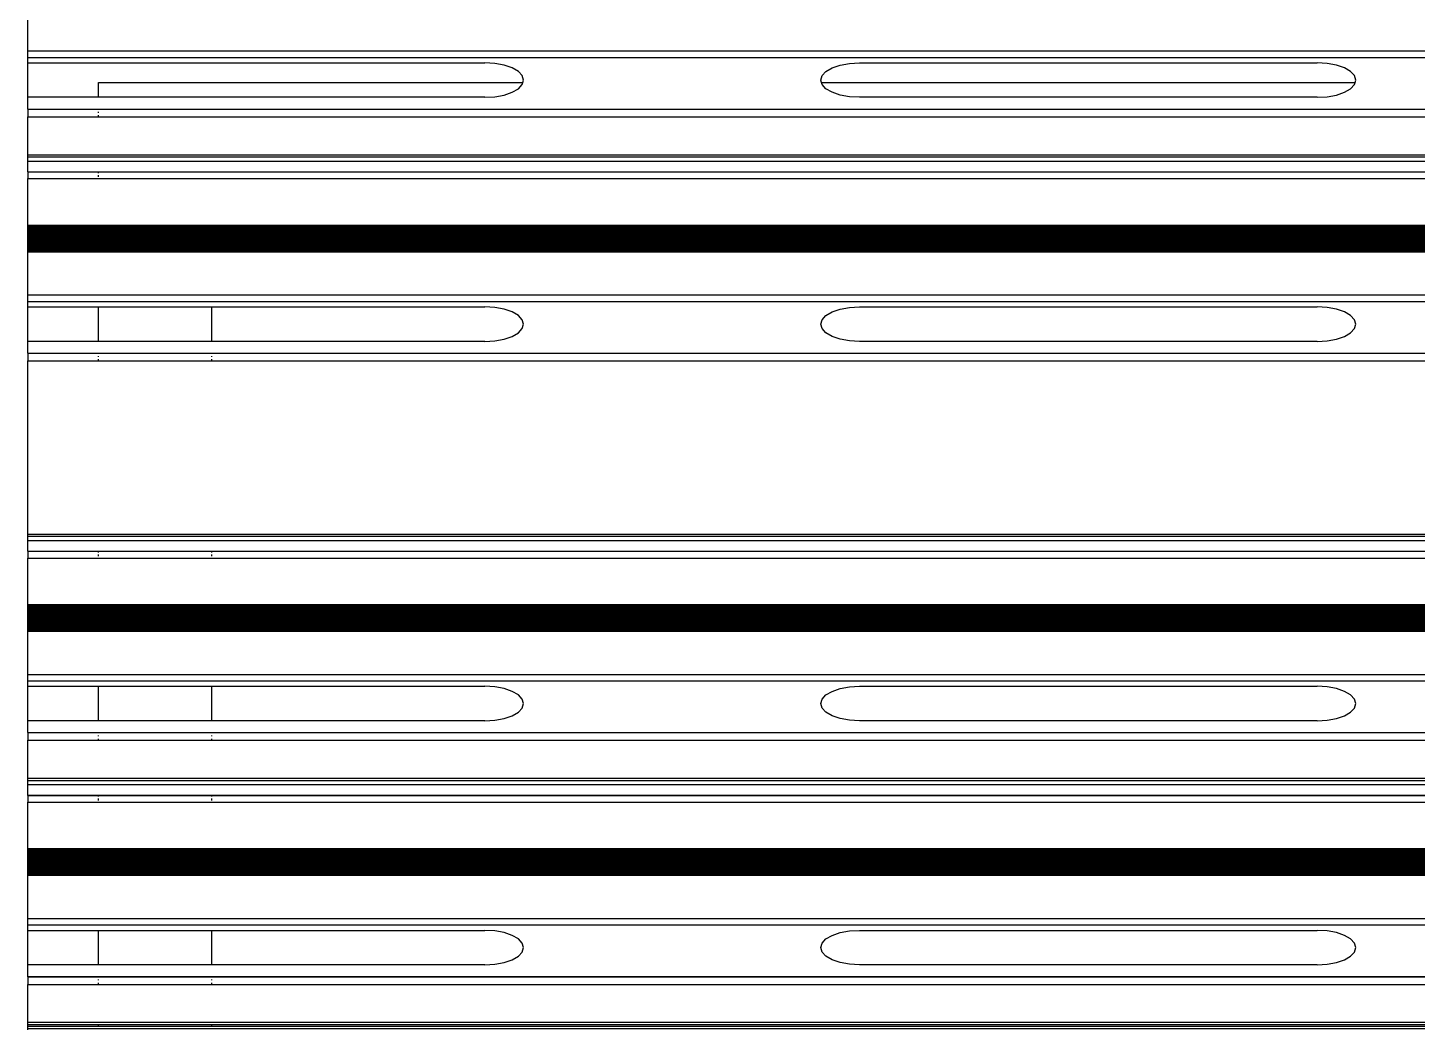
# Model space of a CAD drawing. Header units: inches. Extents: x 442278 to 842836, y -356313 to 59457.
# Drawn here: x 479539 to 480154, y 1981 to 2425 of the extents above; entities that cross this region are included whole.
import ezdxf

# ---------------------------------------------------------------- set-up
doc = ezdxf.new("R2010")
doc.units = ezdxf.units.IN
doc.header["$LTSCALE"] = 250
doc.header["$MEASUREMENT"] = 0

msp = doc.modelspace()

# ---------------------------------------------------------------- linework, layer by layer
for p, q in [((479538.53, 2414.95), (479538.53, 2434.15)), ((479538.53, 2414.95), (482988.53, 2414.95)), ((479538.53, 2412.06), (479538.53, 2414.95)), ((479538.53, 2412.06), (482988.53, 2412.06)), ((479538.53, 2409.67), (479538.53, 2412.06)), ((479538.53, 2394.37), (479538.53, 2409.67)), ((479538.53, 2409.67), (479741.16, 2409.67)), ((479745.59, 2409.4), (479741.16, 2409.67)), ((479749.73, 2408.64), (479745.59, 2409.4)), ((479753.27, 2407.42), (479749.73, 2408.64)), ((479895.06, 2407.42), (479898.61, 2408.64)), ((479898.61, 2408.64), (479902.74, 2409.4)), ((479902.74, 2409.4), (479907.17, 2409.67)), ((479907.17, 2409.67), (480110.07, 2409.67)), ((480114.51, 2409.4), (480110.07, 2409.67)), ((480118.64, 2408.64), (480114.51, 2409.4)), ((480122.18, 2407.42), (480118.64, 2408.64)), ((479755.99, 2405.84), (479753.27, 2407.42)), ((479757.71, 2404), (479755.99, 2405.84)), ((479758.29, 2402.02), (479757.71, 2404)), ((479890.04, 2402.02), (479890.63, 2404)), ((479890.63, 2404), (479892.34, 2405.84)), ((479892.34, 2405.84), (479895.06, 2407.42)), ((480124.91, 2405.84), (480122.18, 2407.42)), ((480126.62, 2404), (480124.91, 2405.84)), ((480127.2, 2402.02), (480126.62, 2404)), ((479569.9, 2400.92), (479757.97, 2400.92)), ((479569.9, 2394.37), (479569.9, 2400.92)), ((479749.73, 2395.39), (479753.27, 2396.61)), ((479753.27, 2396.61), (479755.99, 2398.19)), ((479755.99, 2398.19), (479757.71, 2400.04)), ((479757.71, 2400.04), (479757.97, 2400.92)), ((479757.97, 2400.92), (479758.29, 2402.02)), ((479890.37, 2400.92), (479890.04, 2402.02)), ((479890.37, 2400.92), (480126.88, 2400.92)), ((479890.63, 2400.04), (479890.37, 2400.92)), ((479892.34, 2398.19), (479890.63, 2400.04)), ((479895.06, 2396.61), (479892.34, 2398.19)), ((479898.61, 2395.39), (479895.06, 2396.61)), ((480118.64, 2395.39), (480122.18, 2396.61)), ((480122.18, 2396.61), (480124.91, 2398.19)), ((480124.91, 2398.19), (480126.62, 2400.04)), ((480126.62, 2400.04), (480126.88, 2400.92)), ((480126.88, 2400.92), (480127.2, 2402.02)), ((479569.9, 2394.37), (479538.53, 2394.37)), ((479538.53, 2389.18), (479538.53, 2394.37)), ((479741.16, 2394.37), (479569.9, 2394.37)), ((479741.16, 2394.37), (479745.59, 2394.63)), ((479745.59, 2394.63), (479749.73, 2395.39)), ((479902.74, 2394.63), (479898.61, 2395.39)), ((479907.17, 2394.37), (479902.74, 2394.63)), ((480110.07, 2394.37), (479907.17, 2394.37)), ((480110.07, 2394.37), (480114.51, 2394.63)), ((480114.51, 2394.63), (480118.64, 2395.39)), ((479538.53, 2389.11), (479538.53, 2389.18)), ((479538.53, 2389.18), (479569.9, 2389.18)), ((479538.53, 2389.11), (479569.9, 2389.11)), ((479538.53, 2389.11), (479538.53, 2385.72)), ((479538.53, 2385.72), (479569.9, 2385.72)), ((479538.53, 2368.91), (479538.53, 2385.72)), ((479569.9, 2389.11), (479569.9, 2389.18)), ((479569.9, 2389.18), (480228.53, 2389.18)), ((479569.9, 2388.85), (479569.9, 2389.11)), ((479569.9, 2389.11), (480228.53, 2389.11)), ((479569.9, 2387.56), (479569.9, 2387.87)), ((479569.9, 2385.72), (479569.9, 2386.42)), ((479569.9, 2385.72), (480228.53, 2385.72)), ((479538.53, 2368.91), (482988.53, 2368.91)), ((479538.53, 2367.96), (479538.53, 2368.91)), ((479538.53, 2367.96), (482988.53, 2367.96)), ((479538.53, 2366.13), (479538.53, 2367.96)), ((479538.53, 2366.13), (482988.53, 2366.13)), ((479538.53, 2361.38), (479538.53, 2366.13)), ((479538.53, 2361.29), (479538.53, 2361.38)), ((479538.53, 2361.38), (479569.9, 2361.38)), ((479538.53, 2361.29), (479569.9, 2361.29)), ((479538.53, 2361.29), (479538.53, 2358.3)), ((479569.9, 2361.29), (479569.9, 2361.38)), ((479569.9, 2361.38), (480228.53, 2361.38)), ((479569.9, 2360.76), (479569.9, 2361.29)), ((479569.9, 2361.29), (480228.53, 2361.29)), ((479569.9, 2359.09), (479569.9, 2359.88)), ((479538.53, 2358.3), (482988.53, 2358.3)), ((479538.53, 2337.7), (479538.53, 2358.3)), ((479538.53, 2337.17), (479538.53, 2337.7)), ((479538.53, 2337.7), (479569.9, 2337.7)), ((479538.53, 2337.12), (479538.53, 2337.17)), ((479538.53, 2337.17), (479569.9, 2337.17)), ((479538.53, 2337.12), (479569.9, 2337.12)), ((479538.53, 2336.53), (479538.53, 2337.12)), ((479538.53, 2336.53), (482988.53, 2336.53)), ((479538.53, 2335.94), (479538.53, 2336.53)), ((479538.53, 2335.94), (482988.53, 2335.94)), ((479538.53, 2335.35), (479538.53, 2335.94)), ((479538.53, 2335.35), (482988.53, 2335.35)), ((479538.53, 2334.76), (479538.53, 2335.35)), ((479538.53, 2334.22), (479538.53, 2334.76)), ((479538.53, 2334.76), (479569.9, 2334.76)), ((479569.9, 2337.17), (479569.9, 2337.7)), ((479569.9, 2337.7), (479620.08, 2337.7)), ((479569.9, 2337.12), (479569.9, 2337.17)), ((479569.9, 2337.17), (479620.08, 2337.17)), ((479569.9, 2337.12), (479620.08, 2337.12)), ((479569.9, 2334.22), (479569.9, 2334.76)), ((479569.9, 2334.76), (479620.08, 2334.76)), ((479620.08, 2337.17), (479620.08, 2337.7)), ((479620.08, 2337.7), (480178.35, 2337.7)), ((479620.08, 2337.12), (479620.08, 2337.17)), ((479620.08, 2337.17), (480178.35, 2337.17)), ((479620.08, 2337.12), (480178.35, 2337.12)), ((479620.08, 2334.22), (479620.08, 2334.76)), ((479620.08, 2334.76), (480178.35, 2334.76)), ((479538.53, 2334.17), (479538.53, 2334.22)), ((479538.53, 2334.22), (479569.9, 2334.22)), ((479538.53, 2334.17), (479569.9, 2334.17)), ((479538.53, 2333.58), (479538.53, 2334.17)), ((479538.53, 2333.58), (482988.53, 2333.58)), ((479538.53, 2333), (479538.53, 2333.58)), ((479538.53, 2333), (482988.53, 2333)), ((479538.53, 2332.41), (479538.53, 2333)), ((479538.53, 2332.41), (482988.53, 2332.41)), ((479538.53, 2331.82), (479538.53, 2332.41)), ((479538.53, 2331.82), (482988.53, 2331.82)), ((479538.53, 2331.23), (479538.53, 2331.82)), ((479538.53, 2331.23), (482988.53, 2331.23)), ((479538.53, 2330.64), (479538.53, 2331.23)), ((479538.53, 2330.64), (482988.53, 2330.64)), ((479538.53, 2330.05), (479538.53, 2330.64)), ((479538.53, 2329.52), (479538.53, 2330.05)), ((479538.53, 2330.05), (479569.9, 2330.05)), ((479538.53, 2329.47), (479538.53, 2329.52)), ((479538.53, 2329.52), (479569.9, 2329.52)), ((479538.53, 2329.47), (479569.9, 2329.47)), ((479538.53, 2328.88), (479538.53, 2329.47)), ((479538.53, 2328.88), (482988.53, 2328.88)), ((479538.53, 2328.29), (479538.53, 2328.88)), ((479538.53, 2327.75), (479538.53, 2328.29)), ((479538.53, 2328.29), (479569.9, 2328.29)), ((479569.9, 2334.17), (479569.9, 2334.22)), ((479569.9, 2334.22), (479620.08, 2334.22)), ((479569.9, 2334.17), (479620.08, 2334.17)), ((479569.9, 2329.52), (479569.9, 2330.05)), ((479569.9, 2330.05), (479620.08, 2330.05)), ((479569.9, 2329.47), (479569.9, 2329.52)), ((479569.9, 2329.52), (479620.08, 2329.52)), ((479569.9, 2329.47), (479620.08, 2329.47)), ((479569.9, 2327.75), (479569.9, 2328.29)), ((479569.9, 2328.29), (479620.08, 2328.29)), ((479620.08, 2334.17), (479620.08, 2334.22)), ((479620.08, 2334.22), (480178.35, 2334.22)), ((479620.08, 2334.17), (480178.35, 2334.17)), ((479620.08, 2329.52), (479620.08, 2330.05)), ((479620.08, 2330.05), (480178.35, 2330.05)), ((479620.08, 2329.47), (479620.08, 2329.52)), ((479620.08, 2329.52), (480178.35, 2329.52)), ((479620.08, 2329.47), (480178.35, 2329.47)), ((479620.08, 2327.75), (479620.08, 2328.29)), ((479620.08, 2328.29), (480178.35, 2328.29)), ((479538.53, 2327.7), (479538.53, 2327.75)), ((479538.53, 2327.75), (479569.9, 2327.75)), ((479538.53, 2327.7), (479569.9, 2327.7)), ((479538.53, 2327.11), (479538.53, 2327.7)), ((479538.53, 2327.11), (482988.53, 2327.11)), ((479538.53, 2326.52), (479538.53, 2327.11)), ((479538.53, 2326.52), (482988.53, 2326.52)), ((479538.53, 2325.93), (479538.53, 2326.52)), ((479538.53, 2325.93), (482988.53, 2325.93)), ((479538.53, 2306.74), (479538.53, 2325.93)), ((479569.9, 2327.7), (479569.9, 2327.75)), ((479569.9, 2327.75), (479620.08, 2327.75)), ((479569.9, 2327.7), (479620.08, 2327.7)), ((479620.08, 2327.7), (479620.08, 2327.75)), ((479620.08, 2327.75), (480178.35, 2327.75)), ((479620.08, 2327.7), (480178.35, 2327.7)), ((479538.53, 2306.74), (482988.53, 2306.74)), ((479538.53, 2303.84), (479538.53, 2306.74)), ((479538.53, 2303.84), (482988.53, 2303.84)), ((479538.53, 2301.45), (479538.53, 2303.84)), ((479538.53, 2286.15), (479538.53, 2301.45)), ((479538.53, 2301.45), (479569.9, 2301.45)), ((479569.9, 2286.15), (479569.9, 2301.45)), ((479569.9, 2301.45), (479620.08, 2301.45)), ((479620.08, 2286.15), (479620.08, 2301.45)), ((479620.08, 2301.45), (479741.16, 2301.45)), ((479745.59, 2301.19), (479741.16, 2301.45)), ((479749.73, 2300.42), (479745.59, 2301.19)), ((479753.27, 2299.21), (479749.73, 2300.42)), ((479755.99, 2297.62), (479753.27, 2299.21)), ((479757.71, 2295.78), (479755.99, 2297.62)), ((479890.63, 2295.78), (479892.34, 2297.62)), ((479892.34, 2297.62), (479895.06, 2299.21)), ((479895.06, 2299.21), (479898.61, 2300.42)), ((479898.61, 2300.42), (479902.74, 2301.19)), ((479902.74, 2301.19), (479907.17, 2301.45)), ((479907.17, 2301.45), (480110.07, 2301.45)), ((480114.51, 2301.19), (480110.07, 2301.45)), ((480118.64, 2300.42), (480114.51, 2301.19)), ((480122.18, 2299.21), (480118.64, 2300.42)), ((480124.91, 2297.62), (480122.18, 2299.21)), ((480126.62, 2295.78), (480124.91, 2297.62)), ((479755.99, 2289.97), (479757.71, 2291.82)), ((479758.29, 2293.8), (479757.71, 2295.78)), ((479757.71, 2291.82), (479758.29, 2293.8)), ((479890.04, 2293.8), (479890.63, 2295.78)), ((479890.63, 2291.82), (479890.04, 2293.8)), ((479892.34, 2289.97), (479890.63, 2291.82)), ((480124.91, 2289.97), (480126.62, 2291.82)), ((480127.2, 2293.8), (480126.62, 2295.78)), ((480126.62, 2291.82), (480127.2, 2293.8)), ((479569.9, 2286.15), (479538.53, 2286.15)), ((479538.53, 2280.96), (479538.53, 2286.15)), ((479620.08, 2286.15), (479569.9, 2286.15)), ((479741.16, 2286.15), (479620.08, 2286.15)), ((479741.16, 2286.15), (479745.59, 2286.41)), ((479745.59, 2286.41), (479749.73, 2287.17)), ((479749.73, 2287.17), (479753.27, 2288.39)), ((479753.27, 2288.39), (479755.99, 2289.97)), ((479895.06, 2288.39), (479892.34, 2289.97)), ((479898.61, 2287.17), (479895.06, 2288.39)), ((479902.74, 2286.41), (479898.61, 2287.17)), ((479907.17, 2286.15), (479902.74, 2286.41)), ((480110.07, 2286.15), (479907.17, 2286.15)), ((480110.07, 2286.15), (480114.51, 2286.41)), ((480114.51, 2286.41), (480118.64, 2287.17)), ((480118.64, 2287.17), (480122.18, 2288.39)), ((480122.18, 2288.39), (480124.91, 2289.97)), ((479538.53, 2280.89), (479538.53, 2280.96)), ((479538.53, 2280.96), (479569.9, 2280.96)), ((479538.53, 2280.89), (479569.9, 2280.89)), ((479538.53, 2280.89), (479538.53, 2277.5)), ((479569.9, 2280.89), (479569.9, 2280.96)), ((479569.9, 2280.96), (479620.08, 2280.96)), ((479569.9, 2280.63), (479569.9, 2280.89)), ((479569.9, 2280.89), (479620.08, 2280.89)), ((479569.9, 2279.34), (479569.9, 2279.65)), ((479620.08, 2280.89), (479620.08, 2280.96)), ((479620.08, 2280.96), (480178.35, 2280.96)), ((479620.08, 2280.63), (479620.08, 2280.89)), ((479620.08, 2280.89), (480178.35, 2280.89)), ((479620.08, 2279.34), (479620.08, 2279.65)), ((479538.53, 2277.5), (479569.9, 2277.5)), ((479538.53, 2200.69), (479538.53, 2277.5)), ((479569.9, 2277.5), (479569.9, 2278.2)), ((479569.9, 2277.5), (479620.08, 2277.5)), ((479620.08, 2277.5), (479620.08, 2278.2)), ((479620.08, 2277.5), (480178.35, 2277.5)), ((479538.53, 2200.69), (482988.53, 2200.69)), ((479538.53, 2199.75), (479538.53, 2200.69)), ((479538.53, 2199.75), (482988.53, 2199.75)), ((479538.53, 2197.91), (479538.53, 2199.75)), ((479538.53, 2197.91), (482988.53, 2197.91)), ((479538.53, 2193.16), (479538.53, 2197.91)), ((479538.53, 2193.07), (479538.53, 2193.16)), ((479538.53, 2193.16), (479569.9, 2193.16)), ((479538.53, 2193.07), (479569.9, 2193.07)), ((479538.53, 2193.07), (479538.53, 2190.08)), ((479569.9, 2193.07), (479569.9, 2193.16)), ((479569.9, 2193.16), (479620.08, 2193.16)), ((479569.9, 2192.54), (479569.9, 2193.07)), ((479569.9, 2193.07), (479620.08, 2193.07)), ((479620.08, 2193.07), (479620.08, 2193.16)), ((479620.08, 2193.16), (480178.35, 2193.16)), ((479620.08, 2192.54), (479620.08, 2193.07)), ((479620.08, 2193.07), (480178.35, 2193.07)), ((479538.53, 2190.08), (482988.53, 2190.08)), ((479538.53, 2169.49), (479538.53, 2190.08)), ((479569.9, 2190.88), (479569.9, 2191.66)), ((479620.08, 2190.88), (479620.08, 2191.66)), ((479538.53, 2168.95), (479538.53, 2169.49)), ((479538.53, 2169.49), (479569.9, 2169.49)), ((479538.53, 2168.9), (479538.53, 2168.95)), ((479538.53, 2168.95), (479569.9, 2168.95)), ((479538.53, 2168.9), (479569.9, 2168.9)), ((479538.53, 2168.31), (479538.53, 2168.9)), ((479538.53, 2168.31), (482988.53, 2168.31)), ((479538.53, 2167.72), (479538.53, 2168.31)), ((479569.9, 2168.95), (479569.9, 2169.49)), ((479569.9, 2169.49), (479620.08, 2169.49)), ((479569.9, 2168.9), (479569.9, 2168.95)), ((479569.9, 2168.95), (479620.08, 2168.95)), ((479569.9, 2168.9), (479620.08, 2168.9)), ((479620.08, 2168.95), (479620.08, 2169.49)), ((479620.08, 2169.49), (480178.35, 2169.49)), ((479620.08, 2168.9), (479620.08, 2168.95)), ((479620.08, 2168.95), (480178.35, 2168.95)), ((479620.08, 2168.9), (480178.35, 2168.9)), ((479538.53, 2167.72), (482988.53, 2167.72)), ((479538.53, 2167.13), (479538.53, 2167.72)), ((479538.53, 2167.13), (482988.53, 2167.13)), ((479538.53, 2166.55), (479538.53, 2167.13)), ((479538.53, 2166.01), (479538.53, 2166.55)), ((479538.53, 2166.55), (479569.9, 2166.55)), ((479538.53, 2165.96), (479538.53, 2166.01)), ((479538.53, 2166.01), (479569.9, 2166.01)), ((479538.53, 2165.96), (479569.9, 2165.96)), ((479538.53, 2165.37), (479538.53, 2165.96)), ((479538.53, 2165.37), (482988.53, 2165.37)), ((479538.53, 2164.78), (479538.53, 2165.37)), ((479538.53, 2164.78), (482988.53, 2164.78)), ((479538.53, 2164.19), (479538.53, 2164.78)), ((479538.53, 2164.19), (482988.53, 2164.19)), ((479538.53, 2163.6), (479538.53, 2164.19)), ((479538.53, 2163.6), (482988.53, 2163.6)), ((479538.53, 2163.01), (479538.53, 2163.6)), ((479538.53, 2163.01), (482988.53, 2163.01)), ((479538.53, 2162.43), (479538.53, 2163.01)), ((479538.53, 2162.43), (482988.53, 2162.43)), ((479538.53, 2161.84), (479538.53, 2162.43)), ((479538.53, 2161.3), (479538.53, 2161.84)), ((479538.53, 2161.84), (479569.9, 2161.84)), ((479569.9, 2166.01), (479569.9, 2166.55)), ((479569.9, 2166.55), (479620.08, 2166.55)), ((479569.9, 2165.96), (479569.9, 2166.01)), ((479569.9, 2166.01), (479620.08, 2166.01)), ((479569.9, 2165.96), (479620.08, 2165.96)), ((479569.9, 2161.3), (479569.9, 2161.84)), ((479569.9, 2161.84), (479620.08, 2161.84)), ((479620.08, 2166.01), (479620.08, 2166.55)), ((479620.08, 2166.55), (480178.35, 2166.55)), ((479620.08, 2165.96), (479620.08, 2166.01)), ((479620.08, 2166.01), (480178.35, 2166.01)), ((479620.08, 2165.96), (480178.35, 2165.96)), ((479620.08, 2161.3), (479620.08, 2161.84)), ((479620.08, 2161.84), (480178.35, 2161.84)), ((479538.53, 2161.25), (479538.53, 2161.3)), ((479538.53, 2161.3), (479569.9, 2161.3)), ((479538.53, 2161.25), (479569.9, 2161.25)), ((479538.53, 2160.66), (479538.53, 2161.25)), ((479538.53, 2160.66), (482988.53, 2160.66)), ((479538.53, 2160.07), (479538.53, 2160.66)), ((479538.53, 2159.53), (479538.53, 2160.07)), ((479538.53, 2160.07), (479569.9, 2160.07)), ((479538.53, 2159.48), (479538.53, 2159.53)), ((479538.53, 2159.53), (479569.9, 2159.53)), ((479538.53, 2159.48), (479569.9, 2159.48)), ((479538.53, 2158.9), (479538.53, 2159.48)), ((479538.53, 2158.9), (482988.53, 2158.9)), ((479538.53, 2158.31), (479538.53, 2158.9)), ((479538.53, 2158.31), (482988.53, 2158.31)), ((479538.53, 2157.72), (479538.53, 2158.31)), ((479538.53, 2157.72), (482988.53, 2157.72)), ((479538.53, 2138.52), (479538.53, 2157.72)), ((479569.9, 2161.25), (479569.9, 2161.3)), ((479569.9, 2161.3), (479620.08, 2161.3)), ((479569.9, 2161.25), (479620.08, 2161.25)), ((479569.9, 2159.53), (479569.9, 2160.07)), ((479569.9, 2160.07), (479620.08, 2160.07)), ((479569.9, 2159.48), (479569.9, 2159.53)), ((479569.9, 2159.53), (479620.08, 2159.53)), ((479569.9, 2159.48), (479620.08, 2159.48)), ((479620.08, 2161.25), (479620.08, 2161.3)), ((479620.08, 2161.3), (480178.35, 2161.3)), ((479620.08, 2161.25), (480178.35, 2161.25)), ((479620.08, 2159.53), (479620.08, 2160.07)), ((479620.08, 2160.07), (480178.35, 2160.07)), ((479620.08, 2159.48), (479620.08, 2159.53)), ((479620.08, 2159.53), (480178.35, 2159.53)), ((479620.08, 2159.48), (480178.35, 2159.48)), ((479538.53, 2138.52), (482988.53, 2138.52)), ((479538.53, 2135.63), (479538.53, 2138.52)), ((479538.53, 2135.63), (482988.53, 2135.63)), ((479538.53, 2133.23), (479538.53, 2135.63)), ((479538.53, 2117.93), (479538.53, 2133.23)), ((479538.53, 2133.23), (479569.9, 2133.23)), ((479569.9, 2117.93), (479569.9, 2133.23)), ((479569.9, 2133.23), (479620.08, 2133.23)), ((479620.08, 2117.93), (479620.08, 2133.23)), ((479620.08, 2133.23), (479741.16, 2133.23)), ((479745.59, 2132.97), (479741.16, 2133.23)), ((479749.73, 2132.21), (479745.59, 2132.97)), ((479753.27, 2130.99), (479749.73, 2132.21)), ((479895.06, 2130.99), (479898.61, 2132.21)), ((479898.61, 2132.21), (479902.74, 2132.97)), ((479902.74, 2132.97), (479907.17, 2133.23)), ((479907.17, 2133.23), (480110.07, 2133.23)), ((480114.51, 2132.97), (480110.07, 2133.23)), ((480118.64, 2132.21), (480114.51, 2132.97)), ((480122.18, 2130.99), (480118.64, 2132.21)), ((479755.99, 2129.41), (479753.27, 2130.99)), ((479757.71, 2127.56), (479755.99, 2129.41)), ((479758.29, 2125.58), (479757.71, 2127.56)), ((479757.71, 2123.6), (479758.29, 2125.58)), ((479890.04, 2125.58), (479890.63, 2127.56)), ((479890.63, 2123.6), (479890.04, 2125.58)), ((479890.63, 2127.56), (479892.34, 2129.41)), ((479892.34, 2129.41), (479895.06, 2130.99)), ((480124.91, 2129.41), (480122.18, 2130.99)), ((480126.62, 2127.56), (480124.91, 2129.41)), ((480127.2, 2125.58), (480126.62, 2127.56)), ((480126.62, 2123.6), (480127.2, 2125.58)), ((479745.59, 2118.19), (479749.73, 2118.96)), ((479749.73, 2118.96), (479753.27, 2120.17)), ((479753.27, 2120.17), (479755.99, 2121.76)), ((479755.99, 2121.76), (479757.71, 2123.6)), ((479892.34, 2121.76), (479890.63, 2123.6)), ((479895.06, 2120.17), (479892.34, 2121.76)), ((479898.61, 2118.96), (479895.06, 2120.17)), ((479902.74, 2118.19), (479898.61, 2118.96)), ((480114.51, 2118.19), (480118.64, 2118.96)), ((480118.64, 2118.96), (480122.18, 2120.17)), ((480122.18, 2120.17), (480124.91, 2121.76)), ((480124.91, 2121.76), (480126.62, 2123.6)), ((479569.9, 2117.93), (479538.53, 2117.93)), ((479538.53, 2112.75), (479538.53, 2117.93)), ((479538.53, 2112.68), (479538.53, 2112.75)), ((479538.53, 2112.75), (479569.9, 2112.75)), ((479538.53, 2112.68), (479569.9, 2112.68)), ((479538.53, 2112.68), (479538.53, 2109.28)), ((479620.08, 2117.93), (479569.9, 2117.93)), ((479569.9, 2112.68), (479569.9, 2112.75)), ((479569.9, 2112.75), (479620.08, 2112.75)), ((479569.9, 2112.41), (479569.9, 2112.68)), ((479569.9, 2112.68), (479620.08, 2112.68)), ((479741.16, 2117.93), (479620.08, 2117.93)), ((479620.08, 2112.68), (479620.08, 2112.75)), ((479620.08, 2112.75), (480178.35, 2112.75)), ((479620.08, 2112.41), (479620.08, 2112.68)), ((479620.08, 2112.68), (480178.35, 2112.68)), ((479741.16, 2117.93), (479745.59, 2118.19)), ((479907.17, 2117.93), (479902.74, 2118.19)), ((480110.07, 2117.93), (479907.17, 2117.93)), ((480110.07, 2117.93), (480114.51, 2118.19)), ((479538.53, 2109.28), (479569.9, 2109.28)), ((479538.53, 2092.48), (479538.53, 2109.28)), ((479569.9, 2111.12), (479569.9, 2111.44)), ((479569.9, 2109.28), (479569.9, 2109.98)), ((479569.9, 2109.28), (479620.08, 2109.28)), ((479620.08, 2111.12), (479620.08, 2111.44)), ((479620.08, 2109.28), (479620.08, 2109.98)), ((479620.08, 2109.28), (480178.35, 2109.28)), ((479538.53, 2092.48), (482988.53, 2092.48)), ((479538.53, 2091.53), (479538.53, 2092.48)), ((479538.53, 2091.53), (482988.53, 2091.53)), ((479538.53, 2089.69), (479538.53, 2091.53)), ((479538.53, 2089.69), (482988.53, 2089.69)), ((479538.53, 2084.95), (479538.53, 2089.69)), ((479538.53, 2084.85), (479538.53, 2084.95)), ((479538.53, 2084.95), (479569.9, 2084.95)), ((479538.53, 2084.85), (479569.9, 2084.85)), ((479538.53, 2084.85), (479538.53, 2081.86)), ((479538.53, 2081.86), (482988.53, 2081.86)), ((479538.53, 2061.27), (479538.53, 2081.86)), ((479569.9, 2084.85), (479569.9, 2084.95)), ((479569.9, 2084.95), (479620.08, 2084.95)), ((479569.9, 2084.33), (479569.9, 2084.85)), ((479569.9, 2084.85), (479620.08, 2084.85)), ((479569.9, 2082.66), (479569.9, 2083.44)), ((479620.08, 2084.85), (479620.08, 2084.95)), ((479620.08, 2084.95), (480178.35, 2084.95)), ((479620.08, 2084.33), (479620.08, 2084.85)), ((479620.08, 2084.85), (480178.35, 2084.85)), ((479620.08, 2082.66), (479620.08, 2083.44)), ((479538.53, 2060.73), (479538.53, 2061.27)), ((479538.53, 2061.27), (479569.9, 2061.27)), ((479538.53, 2060.68), (479538.53, 2060.73)), ((479538.53, 2060.73), (479569.9, 2060.73)), ((479538.53, 2060.68), (479569.9, 2060.68)), ((479538.53, 2060.09), (479538.53, 2060.68)), ((479538.53, 2060.09), (482988.53, 2060.09)), ((479538.53, 2059.51), (479538.53, 2060.09)), ((479538.53, 2059.51), (482988.53, 2059.51)), ((479538.53, 2058.92), (479538.53, 2059.51)), ((479538.53, 2058.92), (482988.53, 2058.92)), ((479538.53, 2058.33), (479538.53, 2058.92)), ((479538.53, 2057.79), (479538.53, 2058.33)), ((479538.53, 2058.33), (479569.9, 2058.33)), ((479538.53, 2057.74), (479538.53, 2057.79)), ((479538.53, 2057.79), (479569.9, 2057.79)), ((479538.53, 2057.74), (479569.9, 2057.74)), ((479538.53, 2057.15), (479538.53, 2057.74)), ((479538.53, 2057.15), (482988.53, 2057.15)), ((479538.53, 2056.56), (479538.53, 2057.15)), ((479569.9, 2060.73), (479569.9, 2061.27)), ((479569.9, 2061.27), (479620.08, 2061.27)), ((479569.9, 2060.68), (479569.9, 2060.73)), ((479569.9, 2060.73), (479620.08, 2060.73)), ((479569.9, 2060.68), (479620.08, 2060.68)), ((479569.9, 2057.79), (479569.9, 2058.33)), ((479569.9, 2058.33), (479620.08, 2058.33)), ((479569.9, 2057.74), (479569.9, 2057.79)), ((479569.9, 2057.79), (479620.08, 2057.79)), ((479569.9, 2057.74), (479620.08, 2057.74)), ((479620.08, 2060.73), (479620.08, 2061.27)), ((479620.08, 2061.27), (480178.35, 2061.27)), ((479620.08, 2060.68), (479620.08, 2060.73)), ((479620.08, 2060.73), (480178.35, 2060.73)), ((479620.08, 2060.68), (480178.35, 2060.68)), ((479620.08, 2057.79), (479620.08, 2058.33)), ((479620.08, 2058.33), (480178.35, 2058.33)), ((479620.08, 2057.74), (479620.08, 2057.79)), ((479620.08, 2057.79), (480178.35, 2057.79)), ((479620.08, 2057.74), (480178.35, 2057.74)), ((479538.53, 2056.56), (482988.53, 2056.56)), ((479538.53, 2055.97), (479538.53, 2056.56)), ((479538.53, 2055.97), (482988.53, 2055.97)), ((479538.53, 2055.39), (479538.53, 2055.97)), ((479538.53, 2055.39), (482988.53, 2055.39)), ((479538.53, 2054.8), (479538.53, 2055.39)), ((479538.53, 2054.8), (482988.53, 2054.8)), ((479538.53, 2054.21), (479538.53, 2054.8)), ((479538.53, 2054.21), (482988.53, 2054.21)), ((479538.53, 2053.62), (479538.53, 2054.21)), ((479538.53, 2053.08), (479538.53, 2053.62)), ((479538.53, 2053.62), (479569.9, 2053.62)), ((479538.53, 2053.03), (479538.53, 2053.08)), ((479538.53, 2053.08), (479569.9, 2053.08)), ((479538.53, 2053.03), (479569.9, 2053.03)), ((479538.53, 2052.44), (479538.53, 2053.03)), ((479538.53, 2052.44), (482988.53, 2052.44)), ((479538.53, 2051.86), (479538.53, 2052.44)), ((479538.53, 2051.32), (479538.53, 2051.86)), ((479538.53, 2051.86), (479569.9, 2051.86)), ((479538.53, 2051.27), (479538.53, 2051.32)), ((479538.53, 2051.32), (479569.9, 2051.32)), ((479538.53, 2051.27), (479569.9, 2051.27)), ((479538.53, 2050.68), (479538.53, 2051.27)), ((479569.9, 2053.08), (479569.9, 2053.62)), ((479569.9, 2053.62), (479620.08, 2053.62)), ((479569.9, 2053.03), (479569.9, 2053.08)), ((479569.9, 2053.08), (479620.08, 2053.08)), ((479569.9, 2053.03), (479620.08, 2053.03)), ((479569.9, 2051.32), (479569.9, 2051.86)), ((479569.9, 2051.86), (479620.08, 2051.86)), ((479569.9, 2051.27), (479569.9, 2051.32)), ((479569.9, 2051.32), (479620.08, 2051.32)), ((479569.9, 2051.27), (479620.08, 2051.27)), ((479620.08, 2053.08), (479620.08, 2053.62)), ((479620.08, 2053.62), (480178.35, 2053.62)), ((479620.08, 2053.03), (479620.08, 2053.08)), ((479620.08, 2053.08), (480178.35, 2053.08)), ((479620.08, 2053.03), (480178.35, 2053.03)), ((479620.08, 2051.32), (479620.08, 2051.86)), ((479620.08, 2051.86), (480178.35, 2051.86)), ((479620.08, 2051.27), (479620.08, 2051.32)), ((479620.08, 2051.32), (480178.35, 2051.32)), ((479620.08, 2051.27), (480178.35, 2051.27)), ((479538.53, 2050.68), (482988.53, 2050.68)), ((479538.53, 2050.09), (479538.53, 2050.68)), ((479538.53, 2050.09), (482988.53, 2050.09)), ((479538.53, 2049.5), (479538.53, 2050.09)), ((479538.53, 2049.5), (482988.53, 2049.5)), ((479538.53, 2030.31), (479538.53, 2049.5)), ((479538.53, 2030.31), (482988.53, 2030.31)), ((479538.53, 2027.41), (479538.53, 2030.31)), ((479538.53, 2027.41), (482988.53, 2027.41)), ((479538.53, 2025.02), (479538.53, 2027.41)), ((479538.53, 2009.72), (479538.53, 2025.02)), ((479538.53, 2025.02), (479569.9, 2025.02)), ((479569.9, 2009.72), (479569.9, 2025.02)), ((479569.9, 2025.02), (479620.08, 2025.02)), ((479620.08, 2009.72), (479620.08, 2025.02)), ((479620.08, 2025.02), (479741.16, 2025.02)), ((479745.59, 2024.76), (479741.16, 2025.02)), ((479749.73, 2023.99), (479745.59, 2024.76)), ((479753.27, 2022.78), (479749.73, 2023.99)), ((479755.99, 2021.19), (479753.27, 2022.78)), ((479757.71, 2019.35), (479755.99, 2021.19)), ((479890.63, 2019.35), (479892.34, 2021.19)), ((479892.34, 2021.19), (479895.06, 2022.78)), ((479895.06, 2022.78), (479898.61, 2023.99)), ((479898.61, 2023.99), (479902.74, 2024.76)), ((479902.74, 2024.76), (479907.17, 2025.02)), ((479907.17, 2025.02), (480110.07, 2025.02)), ((480114.51, 2024.76), (480110.07, 2025.02)), ((480118.64, 2023.99), (480114.51, 2024.76)), ((480122.18, 2022.78), (480118.64, 2023.99)), ((480124.91, 2021.19), (480122.18, 2022.78)), ((480126.62, 2019.35), (480124.91, 2021.19)), ((479755.99, 2013.54), (479757.71, 2015.39)), ((479758.29, 2017.37), (479757.71, 2019.35)), ((479757.71, 2015.39), (479758.29, 2017.37)), ((479890.04, 2017.37), (479890.63, 2019.35)), ((479890.63, 2015.39), (479890.04, 2017.37)), ((479892.34, 2013.54), (479890.63, 2015.39)), ((480124.91, 2013.54), (480126.62, 2015.39)), ((480127.2, 2017.37), (480126.62, 2019.35)), ((480126.62, 2015.39), (480127.2, 2017.37)), ((479569.9, 2009.72), (479538.53, 2009.72)), ((479538.53, 2004.53), (479538.53, 2009.72)), ((479620.08, 2009.72), (479569.9, 2009.72)), ((479741.16, 2009.72), (479620.08, 2009.72)), ((479741.16, 2009.72), (479745.59, 2009.98)), ((479745.59, 2009.98), (479749.73, 2010.74)), ((479749.73, 2010.74), (479753.27, 2011.96)), ((479753.27, 2011.96), (479755.99, 2013.54)), ((479895.06, 2011.96), (479892.34, 2013.54)), ((479898.61, 2010.74), (479895.06, 2011.96)), ((479902.74, 2009.98), (479898.61, 2010.74)), ((479907.17, 2009.72), (479902.74, 2009.98)), ((480110.07, 2009.72), (479907.17, 2009.72)), ((480110.07, 2009.72), (480114.51, 2009.98)), ((480114.51, 2009.98), (480118.64, 2010.74)), ((480118.64, 2010.74), (480122.18, 2011.96)), ((480122.18, 2011.96), (480124.91, 2013.54)), ((479538.53, 2004.46), (479538.53, 2004.53)), ((479538.53, 2004.53), (479569.9, 2004.53)), ((479538.53, 2004.46), (479569.9, 2004.46)), ((479538.53, 2004.46), (479538.53, 2001.07)), ((479569.9, 2004.46), (479569.9, 2004.53)), ((479569.9, 2004.53), (479620.08, 2004.53)), ((479569.9, 2004.2), (479569.9, 2004.46)), ((479569.9, 2004.46), (479620.08, 2004.46)), ((479569.9, 2002.91), (479569.9, 2003.22)), ((479569.9, 2001.07), (479569.9, 2001.77)), ((479620.08, 2004.46), (479620.08, 2004.53)), ((479620.08, 2004.53), (480178.35, 2004.53)), ((479620.08, 2004.2), (479620.08, 2004.46)), ((479620.08, 2004.46), (480178.35, 2004.46)), ((479620.08, 2002.91), (479620.08, 2003.22)), ((479620.08, 2001.07), (479620.08, 2001.77)), ((479538.53, 2001.07), (479569.9, 2001.07)), ((479538.53, 1984.26), (479538.53, 2001.07)), ((479569.9, 2001.07), (479620.08, 2001.07)), ((479620.08, 2001.07), (480178.35, 2001.07)), ((479538.53, 1984.26), (482988.53, 1984.26)), ((479538.53, 1983.31), (479538.53, 1984.26)), ((479538.53, 1983.31), (482988.53, 1983.31)), ((479538.53, 1982.47), (479538.53, 1983.31)), ((479538.53, 1982.47), (479569.9, 1982.47)), ((479538.53, 1981.48), (479538.53, 1982.47)), ((479538.53, 1981.48), (482988.53, 1981.48)), ((479538.53, 1980.88), (479538.53, 1981.48)), ((479569.9, 1982.47), (479569.9, 1982.78)), ((479569.9, 1982.47), (479620.08, 1982.47)), ((479620.08, 1982.47), (479620.08, 1982.78)), ((479620.08, 1982.47), (480178.35, 1982.47))]:
    msp.add_line(p, q)

doc.saveas('drawing.dxf')
